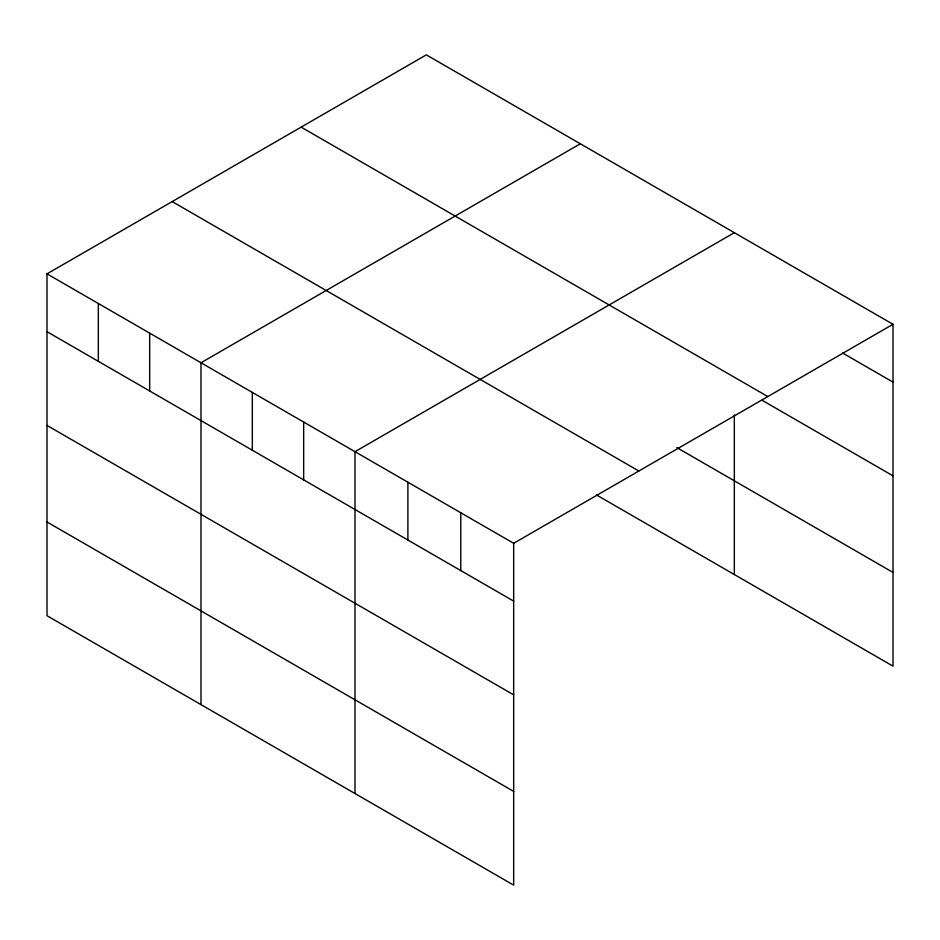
<?xml version="1.0" encoding="UTF-8"?>
<svg xmlns="http://www.w3.org/2000/svg" width="940" height="940" viewBox="0 0 940 940"><rect width="100%" height="100%" fill="white"/><g stroke="black" fill="none" stroke-linecap="round" stroke-linejoin="round"><path stroke-width="1.41" d="M47 273.857L513.675 543.297L513.675 885.139L47 615.712L47 273.857L426.325 54.861L893 324.288L893 666.143L596.606 495.016M580.332 143.773L200.996 362.77L200.996 704.624M734.328 232.685L355.003 451.682L355.003 793.536M513.675 543.297L893 324.288M842.628 353.029L893 382.11M301.153 127.135L767.816 396.562M762.034 400.228L893 475.84M676.741 447.558L893 572.413M172.184 201.595L638.848 471.022M47 331.691L513.675 601.118M47 425.421L513.675 694.848M47 521.982L513.675 791.409M734.328 414.963L734.328 574.528M460.776 512.758L460.776 570.58M407.889 482.22L407.889 540.042M303.667 422.048L303.667 479.87M252.331 392.415L252.331 450.237M149.672 333.136L149.672 390.958M98.336 303.502L98.336 361.324"/></g></svg>
